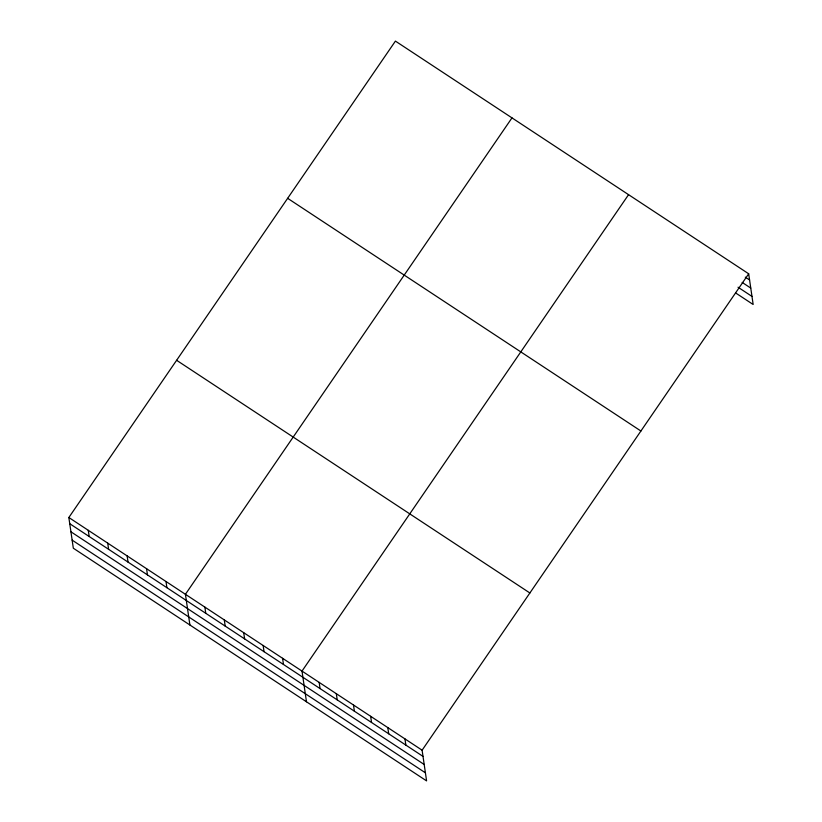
<?xml version="1.0" encoding="UTF-8"?>
<svg xmlns="http://www.w3.org/2000/svg" width="822" height="822" viewBox="0 0 822 822"><rect width="100%" height="100%" fill="white"/><g stroke="black" fill="none" stroke-linecap="round" stroke-linejoin="round"><path stroke-width="1.23" d="M748.678 273.788L422.107 750.198L426.587 780.9L73.322 548.212L68.843 517.511L395.413 41.1L748.678 273.788L753.158 304.489L735.998 293.187M511.983 117.885L185.423 594.296L189.903 624.997M628.563 194.67L302.003 671.091L306.483 701.783M745.287 277.148L749.582 279.973M742.174 282.419L750.753 288.07M738.033 287.217L751.976 296.403M287.649 198.318L640.913 431.005M176.617 360.293L529.882 592.981M68.843 517.511L422.107 750.198M69.747 523.706L423.011 756.394M70.928 531.793L424.193 764.481M72.141 540.126L425.416 772.814M404.958 738.896L405.852 745.092M387.799 727.593L388.693 733.789M370.64 716.291L371.544 722.487M353.481 704.988L354.385 711.184M336.321 693.686L337.226 699.882M319.162 682.383L320.066 688.579M282.573 658.288L283.477 664.474M263.143 645.486L264.047 651.682M243.713 632.693L244.617 638.879M224.283 619.891L225.187 626.087M204.853 607.098L205.757 613.284M165.993 581.503L166.897 587.689M146.563 568.701L147.467 574.897M127.133 555.908L128.037 562.094M107.703 543.106L108.607 549.302M88.273 530.313L89.177 536.499"/></g></svg>
